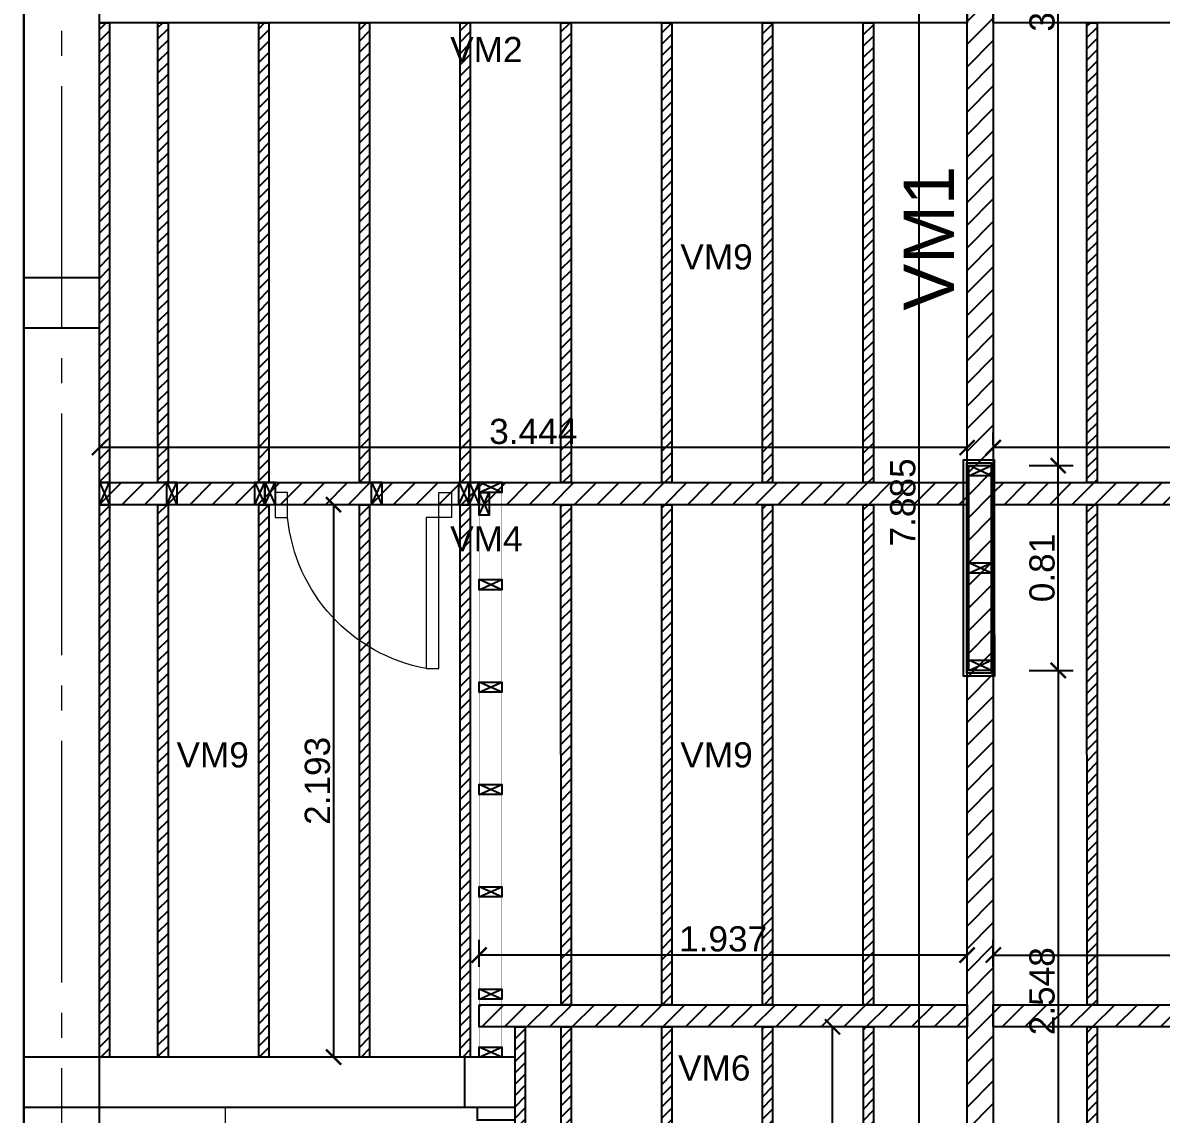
# Model space of a CAD drawing. Header units: millimetres. Extents: x 2924 to 6397, y 1555 to 1704.
# Drawn here: x 3219.172 to 3223.691, y 1621.949 to 1626.283 of the extents above; entities that cross this region are included whole.
import ezdxf

# ---------------------------------------------------------------- set-up
doc = ezdxf.new("R2010")
doc.units = ezdxf.units.MM
doc.header["$PDMODE"] = 35
doc.linetypes.add('ACAD_ISO04W100', pattern=[30, 24, -3, 0, -3])
doc.linetypes.add('CONTINUA', pattern=[200, 100, 100])
doc.layers.get('Defpoints').update_dxf_attribs({"color": 230})
for name, color, linetype in [('EJES', 8, 'Continuous'), ('P0- COLUMNAS HºAº', 7, 'Continuous'), ('P0- OSB', 7, 'Continuous'), ('P0-CARPINTERIAS', 7, 'Continuous'), ('P0-DURLOCK INTERIOR', 7, 'Continuous'), ('P0-MAMPOSTERIA LADRILLO', 7, 'Continuous'), ('P0-MUROS', 7, 'Continuous'), ('P0-PANEL', 7, 'Continuous'), ('P0-SANITARIOS', 7, 'Continuous'), ('P1-MAMPOSTERIA LADRILLO', 7, 'Continuous'), ('PT-MUROS', 7, 'Continuous')]:
    doc.layers.add(name, color=color, linetype=linetype)
doc.styles.add('Arial10', font='arial.ttf', dxfattribs={"height": 0.1})
doc.styles.get("Standard").update_dxf_attribs({"font": 'arial.ttf'})
doc.dimstyles.new('COTA-1-50', dxfattribs={"dimtxt": 0.1, "dimasz": 0.06, "dimexe": 0.06, "dimexo": 0.15, "dimgap": 0.0125, "dimtad": 1, "dimzin": 0, "dimdsep": 46, "dimtxsty": 'Arial10', "dimblk1": 'ARCHTICK', "dimblk2": 'ARCHTICK', "dimsah": 1, "dimcen": 0.09, "dimclrd": 7, "dimclre": 7, "dimclrt": 7, "dimazin": 0, "dimtfac": 1, "dimtofl": 0, "dimtmove": 2, "dimatfit": 3, "dimldrblk": 'ARCHTICK', "dimfxl": 1, "dimtolj": 1, "dimtzin": 0, "dimarcsym": 0})
pattern_1 = [(45, (135.90434, 0), (-0.0449012806, 0.0449012806), [])]

# ---------------------------------------------------------------- blocks, each defined once
blk = doc.blocks.new('A$C6ec9e50c')
at = {"color": 0, "const_width": 0.0003}
blk.add_lwpolyline([(0, 0.8132), (0.09, 0.8132), (0.09, 0), (0, 0), (0, 0.8132)], dxfattribs=at)
at = {"color": 0}
for points in [[(0, 0.7732), (0, 0.8132), (0.09, 0.8132), (0.09, 0.7732), (0, 0.7732), (0.09, 0.8132), (0.09, 0.7732), (0, 0.8132)], [(0, 0.3866), (0, 0.4266), (0.09, 0.4266), (0.09, 0.3866), (0, 0.3866), (0.09, 0.4266), (0.09, 0.3866), (0, 0.4266)], [(0, 0), (0, 0.04), (0.09, 0.04), (0.09, 0), (0, 0), (0.09, 0.04), (0.09, 0), (0, 0.04)]]:
    blk.add_lwpolyline(points, dxfattribs=at)
blk = doc.blocks.new('A$C97909408')
at = {"color": 0, "const_width": 0.0003}
blk.add_lwpolyline([(0.09, 2.2805), (0, 2.2805), (0, -0.002), (0.09, -0.002)], close=True, dxfattribs=at)
at = {"color": 0}
for points in [[(0, 2.2405), (0, 2.2805), (0.09, 2.2805), (0.09, 2.2405), (0, 2.2405), (0.09, 2.2805), (0.09, 2.2405), (0, 2.2805)], [(0, 2.2405), (0.04, 2.2405), (0.04, 2.1505), (0, 2.1505), (0, 2.2405), (0.04, 2.1505), (0, 2.1505), (0.04, 2.2405)], [(0, 1.8539), (0, 1.8939), (0.09, 1.8939), (0.09, 1.8539), (0, 1.8539), (0.09, 1.8939), (0.09, 1.8539), (0, 1.8939)], [(0, 1.4473), (0, 1.4873), (0.09, 1.4873), (0.09, 1.4473), (0, 1.4473), (0.09, 1.4873), (0.09, 1.4473), (0, 1.4873)], [(0, 1.0407), (0, 1.0807), (0.09, 1.0807), (0.09, 1.0407), (0, 1.0407), (0.09, 1.0807), (0.09, 1.0407), (0, 1.0807)], [(0, 0.6341), (0, 0.6741), (0.09, 0.6741), (0.09, 0.6341), (0, 0.6341), (0.09, 0.6741), (0.09, 0.6341), (0, 0.6741)], [(0, 0.2275), (0, 0.2675), (0.09, 0.2675), (0.09, 0.2275), (0, 0.2275), (0.09, 0.2675), (0.09, 0.2275), (0, 0.2675)], [(0, -0.002), (0, 0.038), (0.09, 0.038), (0.09, -0.002), (0, -0.002), (0.09, 0.038), (0.09, -0.002), (0, 0.038)]]:
    blk.add_lwpolyline(points, dxfattribs=at)
blk = doc.blocks.new('A$C32786e46')
at = {"color": 0, "const_width": 0.0003}
blk.add_lwpolyline([(0, 0.09), (1.5075, 0.09), (1.5075, 0), (0, 0)], close=True, dxfattribs=at)
at = {"color": 0}
for points in [[(0, 0.09), (0.04, 0.09), (0.04, 0), (0, 0), (0, 0.09), (0.04, 0), (0, 0), (0.04, 0.09)], [(0.2677, 0.09), (0.3077, 0.09), (0.3077, 0), (0.2677, 0), (0.2677, 0.09), (0.3077, 0), (0.2677, 0), (0.3077, 0.09)], [(0.6175, 0.09), (0.6575, 0.09), (0.6575, 0), (0.6175, 0), (0.6175, 0.09), (0.6575, 0), (0.6175, 0), (0.6575, 0.09)], [(0.6575, 0.09), (0.6975, 0.09), (0.6975, 0), (0.6575, 0), (0.6575, 0.09), (0.6975, 0), (0.6575, 0), (0.6975, 0.09)], [(1.4275, 0.09), (1.4675, 0.09), (1.4675, 0), (1.4275, 0), (1.4275, 0.09), (1.4675, 0), (1.4275, 0), (1.4675, 0.09)], [(1.4675, 0.09), (1.5075, 0.09), (1.5075, 0), (1.4675, 0), (1.4675, 0.09), (1.5075, 0), (1.4675, 0), (1.5075, 0.09)]]:
    blk.add_lwpolyline(points, dxfattribs=at)
at = {"color": 8}
blk.add_lwpolyline([(1.0809, 0.09), (1.1209, 0.09), (1.1209, 0), (1.0809, 0), (1.0809, 0.09), (1.1209, 0), (1.0809, 0), (1.1209, 0.09)], dxfattribs=at)
blk = doc.blocks.new('_ARCHTICK')
at = {"color": 0, "linetype": 'ByBlock', "const_width": 0.15}
blk.add_lwpolyline([(-0.5, -0.5), (0.5, 0.5)], dxfattribs=at)
blk = doc.blocks.new('*D143')
at = {"layer": 'Defpoints', "color": 0, "transparency": 16777216}
for p in [(3226.1688, 1622.5813), (3223.0248, 1622.3839), (3226.1688, 1622.3839)]:
    blk.add_point(p, dxfattribs=at)
at = {"layer": 'PT-MUROS', "color": 7, "lineweight": -2, "transparency": 16777216}
for p, q in [((3223.0248, 1622.5339), (3223.0248, 1622.6413)), ((3226.1688, 1622.5339), (3226.1688, 1622.6413)), ((3223.0248, 1622.5813), (3226.1688, 1622.5813))]:
    blk.add_line(p, q, dxfattribs=at)
at = {"layer": 'PT-MUROS', "color": 7, "lineweight": -2, "transparency": 16777216, "xscale": 0.06, "yscale": 0.06, "zscale": 0.06, "rotation": 180}
blk.add_blockref('_ARCHTICK', (3223.0248, 1622.5813), dxfattribs=at)
at = {"layer": 'PT-MUROS', "color": 7, "lineweight": -2, "transparency": 16777216, "xscale": 0.06, "yscale": 0.06, "zscale": 0.06}
blk.add_blockref('_ARCHTICK', (3226.1688, 1622.5813), dxfattribs=at)
at = {"layer": 'PT-MUROS', "color": 7, "transparency": 16777216, "insert": (3224.5968, 1622.6449), "char_height": 0.1, "attachment_point": 5, "style": 'Arial10'}
blk.add_mtext('\\A1;3.144', dxfattribs=at)
blk = doc.blocks.new('*D150')
at = {"layer": 'Defpoints', "color": 0, "transparency": 16777216}
for p in [(3223.0248, 1624.5963), (3223.0248, 1624.4576), (3226.1688, 1624.4576)]:
    blk.add_point(p, dxfattribs=at)
at = {"layer": 'PT-MUROS', "color": 7, "lineweight": -2, "transparency": 16777216}
for p, q in [((3223.0248, 1624.6076), (3223.0248, 1624.6563)), ((3226.1688, 1624.6076), (3226.1688, 1624.6563)), ((3226.1688, 1624.5963), (3223.0248, 1624.5963))]:
    blk.add_line(p, q, dxfattribs=at)
at = {"layer": 'PT-MUROS', "color": 7, "lineweight": -2, "transparency": 16777216, "xscale": 0.06, "yscale": 0.06, "zscale": 0.06, "rotation": 180}
blk.add_blockref('_ARCHTICK', (3223.0248, 1624.5963), dxfattribs=at)
at = {"layer": 'PT-MUROS', "color": 7, "lineweight": -2, "transparency": 16777216, "xscale": 0.06, "yscale": 0.06, "zscale": 0.06}
blk.add_blockref('_ARCHTICK', (3226.1688, 1624.5963), dxfattribs=at)
at = {"layer": 'PT-MUROS', "color": 7, "transparency": 16777216, "insert": (3224.5968, 1624.6599), "char_height": 0.1, "attachment_point": 5, "style": 'Arial10'}
blk.add_mtext('\\A1;3.144', dxfattribs=at)
blk = doc.blocks.new('*D151')
at = {"layer": 'Defpoints', "color": 0, "transparency": 16777216}
for p in [(3219.4765, 1624.5963), (3219.4765, 1624.4576), (3222.9208, 1624.4576)]:
    blk.add_point(p, dxfattribs=at)
at = {"layer": 'PT-MUROS', "color": 7, "lineweight": -2, "transparency": 16777216}
for p, q in [((3219.4765, 1624.6076), (3219.4765, 1624.6563)), ((3222.9208, 1624.6076), (3222.9208, 1624.6563)), ((3222.9208, 1624.5963), (3219.4765, 1624.5963))]:
    blk.add_line(p, q, dxfattribs=at)
at = {"layer": 'PT-MUROS', "color": 7, "lineweight": -2, "transparency": 16777216, "xscale": 0.06, "yscale": 0.06, "zscale": 0.06, "rotation": 180}
blk.add_blockref('_ARCHTICK', (3219.4765, 1624.5963), dxfattribs=at)
at = {"layer": 'PT-MUROS', "color": 7, "lineweight": -2, "transparency": 16777216, "xscale": 0.06, "yscale": 0.06, "zscale": 0.06}
blk.add_blockref('_ARCHTICK', (3222.9208, 1624.5963), dxfattribs=at)
at = {"layer": 'PT-MUROS', "color": 7, "transparency": 16777216, "insert": (3221.1987, 1624.6599), "char_height": 0.1, "attachment_point": 5, "style": 'Arial10'}
blk.add_mtext('\\A1;3.444', dxfattribs=at)
blk = doc.blocks.new('*D152')
at = {"layer": 'Defpoints', "color": 0, "transparency": 16777216}
for p in [(3220.9838, 1622.5813), (3220.9838, 1622.3839), (3222.9208, 1622.3839)]:
    blk.add_point(p, dxfattribs=at)
at = {"layer": 'PT-MUROS', "color": 7, "lineweight": -2, "transparency": 16777216}
for p, q in [((3220.9838, 1622.5339), (3220.9838, 1622.6413)), ((3222.9208, 1622.5339), (3222.9208, 1622.6413)), ((3222.9208, 1622.5813), (3220.9838, 1622.5813))]:
    blk.add_line(p, q, dxfattribs=at)
at = {"layer": 'PT-MUROS', "color": 7, "lineweight": -2, "transparency": 16777216, "xscale": 0.06, "yscale": 0.06, "zscale": 0.06, "rotation": 180}
blk.add_blockref('_ARCHTICK', (3220.9838, 1622.5813), dxfattribs=at)
at = {"layer": 'PT-MUROS', "color": 7, "lineweight": -2, "transparency": 16777216, "xscale": 0.06, "yscale": 0.06, "zscale": 0.06}
blk.add_blockref('_ARCHTICK', (3222.9208, 1622.5813), dxfattribs=at)
at = {"layer": 'PT-MUROS', "color": 7, "transparency": 16777216, "insert": (3221.9523, 1622.6449), "char_height": 0.1, "attachment_point": 5, "style": 'Arial10'}
blk.add_mtext('\\A1;1.937', dxfattribs=at)
blk = doc.blocks.new('*D154')
at = {"layer": 'Defpoints', "color": 0, "transparency": 16777216}
for p in [(3222.3867, 1622.2959), (3222.549, 1622.2959), (3222.549, 1621.1516)]:
    blk.add_point(p, dxfattribs=at)
at = {"layer": 'PT-MUROS', "color": 7, "lineweight": -2, "transparency": 16777216}
for p, q in [((3222.399, 1622.2959), (3222.3267, 1622.2959)), ((3222.3867, 1621.1516), (3222.3867, 1622.2959)), ((3222.399, 1621.1516), (3222.3267, 1621.1516))]:
    blk.add_line(p, q, dxfattribs=at)
at = {"layer": 'PT-MUROS', "color": 7, "lineweight": -2, "transparency": 16777216, "xscale": 0.06, "yscale": 0.06, "zscale": 0.06}
for p, rotation in [((3222.3867, 1622.2959), 90), ((3222.3867, 1621.1516), 270)]:
    blk.add_blockref('_ARCHTICK', p, dxfattribs=dict(at, rotation=rotation))
at = {"layer": 'PT-MUROS', "color": 7, "transparency": 16777216, "insert": (3222.324, 1621.7238), "char_height": 0.1, "attachment_point": 5, "rotation": 90, "style": 'Arial10'}
blk.add_mtext('\\A1;1.144', dxfattribs=at)
blk = doc.blocks.new('*D155')
at = {"layer": 'Defpoints', "color": 0, "transparency": 16777216}
for p in [(3220.5088, 1624.3696), (3220.4058, 1622.1761), (3220.5089, 1622.1761)]:
    blk.add_point(p, dxfattribs=at)
at = {"layer": 'PT-MUROS', "color": 7, "lineweight": -2, "transparency": 16777216}
for p, q in [((3220.3588, 1624.3696), (3220.3458, 1624.3696)), ((3220.4058, 1624.3696), (3220.4058, 1622.1761)), ((3220.3589, 1622.1761), (3220.3458, 1622.1761))]:
    blk.add_line(p, q, dxfattribs=at)
at = {"layer": 'PT-MUROS', "color": 7, "lineweight": -2, "transparency": 16777216, "xscale": 0.06, "yscale": 0.06, "zscale": 0.06}
for p, rotation in [((3220.4058, 1624.3696), 90), ((3220.4058, 1622.1761), 270)]:
    blk.add_blockref('_ARCHTICK', p, dxfattribs=dict(at, rotation=rotation))
at = {"layer": 'PT-MUROS', "color": 7, "transparency": 16777216, "insert": (3220.3422, 1623.2729), "char_height": 0.1, "attachment_point": 5, "rotation": 90, "style": 'Arial10'}
blk.add_mtext('\\A1;2.193', dxfattribs=at)
blk = doc.blocks.new('*D156')
at = {"layer": 'Defpoints', "color": 0, "transparency": 16777216}
for p in [(3222.9288, 1628.3211), (3222.7296, 1620.4361), (3222.9288, 1620.4361)]:
    blk.add_point(p, dxfattribs=at)
at = {"layer": 'PT-MUROS', "color": 7, "lineweight": -2, "transparency": 16777216}
for p, q in [((3222.7788, 1628.3211), (3222.6696, 1628.3211)), ((3222.7296, 1628.3211), (3222.7296, 1620.4361)), ((3222.7788, 1620.4361), (3222.6696, 1620.4361))]:
    blk.add_line(p, q, dxfattribs=at)
at = {"layer": 'PT-MUROS', "color": 7, "lineweight": -2, "transparency": 16777216, "xscale": 0.06, "yscale": 0.06, "zscale": 0.06}
for p, rotation in [((3222.7296, 1628.3211), 90), ((3222.7296, 1620.4361), 270)]:
    blk.add_blockref('_ARCHTICK', p, dxfattribs=dict(at, rotation=rotation))
at = {"layer": 'PT-MUROS', "color": 7, "transparency": 16777216, "insert": (3222.666, 1624.3786), "char_height": 0.1, "attachment_point": 5, "rotation": 90, "style": 'Arial10'}
blk.add_mtext('\\A1;7.885', dxfattribs=at)
blk = doc.blocks.new('*D157')
at = {"layer": 'Defpoints', "color": 0, "transparency": 16777216}
for p in [(3223.0168, 1628.3211), (3223.2824, 1628.3211), (3223.0168, 1624.5248)]:
    blk.add_point(p, dxfattribs=at)
at = {"layer": 'PT-MUROS', "color": 7, "lineweight": -2, "transparency": 16777216}
for p, q in [((3223.1668, 1628.3211), (3223.3424, 1628.3211)), ((3223.2824, 1624.5248), (3223.2824, 1628.3211)), ((3223.1668, 1624.5248), (3223.3424, 1624.5248))]:
    blk.add_line(p, q, dxfattribs=at)
at = {"layer": 'PT-MUROS', "color": 7, "lineweight": -2, "transparency": 16777216, "xscale": 0.06, "yscale": 0.06, "zscale": 0.06}
for p, rotation in [((3223.2824, 1628.3211), 90), ((3223.2824, 1624.5248), 270)]:
    blk.add_blockref('_ARCHTICK', p, dxfattribs=dict(at, rotation=rotation))
at = {"layer": 'PT-MUROS', "color": 7, "transparency": 16777216, "insert": (3223.2188, 1626.423), "char_height": 0.1, "attachment_point": 5, "rotation": 90, "style": 'Arial10'}
blk.add_mtext('\\A1;3.796', dxfattribs=at)
blk = doc.blocks.new('*D158')
at = {"layer": 'Defpoints', "color": 0, "transparency": 16777216}
for p in [(3223.0168, 1623.7116), (3223.0168, 1621.1636), (3223.2824, 1621.1636)]:
    blk.add_point(p, dxfattribs=at)
at = {"layer": 'PT-MUROS', "color": 7, "lineweight": -2, "transparency": 16777216}
for p, q in [((3223.1668, 1623.7116), (3223.3424, 1623.7116)), ((3223.2824, 1623.7116), (3223.2824, 1621.1636)), ((3223.1668, 1621.1636), (3223.3424, 1621.1636))]:
    blk.add_line(p, q, dxfattribs=at)
at = {"layer": 'PT-MUROS', "color": 7, "lineweight": -2, "transparency": 16777216, "xscale": 0.06, "yscale": 0.06, "zscale": 0.06}
for p, rotation in [((3223.2824, 1623.7116), 90), ((3223.2824, 1621.1636), 270)]:
    blk.add_blockref('_ARCHTICK', p, dxfattribs=dict(at, rotation=rotation))
at = {"layer": 'PT-MUROS', "color": 7, "transparency": 16777216, "insert": (3223.2188, 1622.4376), "char_height": 0.1, "attachment_point": 5, "rotation": 90, "style": 'Arial10'}
blk.add_mtext('\\A1;2.548', dxfattribs=at)
blk = doc.blocks.new('*D159')
at = {"layer": 'Defpoints', "color": 0, "transparency": 16777216}
for p in [(3223.0168, 1624.5248), (3223.2824, 1624.5248), (3223.0168, 1623.7116)]:
    blk.add_point(p, dxfattribs=at)
at = {"layer": 'PT-MUROS', "color": 7, "lineweight": -2, "transparency": 16777216}
for p, q in [((3223.1668, 1624.5248), (3223.3424, 1624.5248)), ((3223.2824, 1623.7116), (3223.2824, 1624.5248)), ((3223.1668, 1623.7116), (3223.3424, 1623.7116))]:
    blk.add_line(p, q, dxfattribs=at)
at = {"layer": 'PT-MUROS', "color": 7, "lineweight": -2, "transparency": 16777216, "xscale": 0.06, "yscale": 0.06, "zscale": 0.06}
for p, rotation in [((3223.2824, 1624.5248), 90), ((3223.2824, 1623.7116), 270)]:
    blk.add_blockref('_ARCHTICK', p, dxfattribs=dict(at, rotation=rotation))
at = {"layer": 'PT-MUROS', "color": 7, "transparency": 16777216, "insert": (3223.2188, 1624.1182), "char_height": 0.1, "attachment_point": 5, "rotation": 90, "style": 'Arial10'}
blk.add_mtext('\\A1;0.81', dxfattribs=at)

msp = doc.modelspace()

# ---------------------------------------------------------------- hatches: boundary and pattern name
at = {"layer": 'PT-MUROS'}
h = msp.add_hatch(dxfattribs=at)
h.set_pattern_fill('ANSI31', color=4, scale=0.01)
h.set_pattern_definition([(45, (135.904342, 0), (-0.0224506403, 0.0224506403), [])])
h.paths.add_polyline_path([(3225.7968, 1628.3211), (3225.8368, 1628.3211), (3225.8368, 1626.3714), (3225.7968, 1626.3714)])
h.paths.add_polyline_path([(3225.3968, 1628.3211), (3225.4368, 1628.3211), (3225.4368, 1626.3714), (3225.3968, 1626.3714)])
h.paths.add_polyline_path([(3224.9968, 1628.3211), (3225.0368, 1628.3211), (3225.0368, 1626.3714), (3224.9968, 1626.3714)])
h.paths.add_polyline_path([(3224.5968, 1628.3211), (3224.6368, 1628.3211), (3224.6368, 1626.3714), (3224.5968, 1626.3714)])
h.paths.add_polyline_path([(3224.1968, 1628.3211), (3224.2368, 1628.3211), (3224.2368, 1626.3714), (3224.1968, 1626.3714)])
h.paths.add_polyline_path([(3223.7968, 1628.3211), (3223.8368, 1628.3211), (3223.8368, 1626.3714), (3223.7968, 1626.3714)])
h.paths.add_polyline_path([(3223.3968, 1628.3211), (3223.4368, 1628.3211), (3223.4368, 1626.3714), (3223.3968, 1626.3714)])
h.paths.add_polyline_path([(3221.3088, 1628.3211), (3221.3488, 1628.3211), (3221.3488, 1626.3714), (3221.3088, 1626.3714)])
h.paths.add_polyline_path([(3221.7088, 1628.3211), (3221.7488, 1628.3211), (3221.7488, 1626.3714), (3221.7088, 1626.3714)])
h.paths.add_polyline_path([(3222.1088, 1628.3211), (3222.1488, 1628.3211), (3222.1488, 1626.3714), (3222.1088, 1626.3714)])
h.paths.add_polyline_path([(3222.5088, 1628.3211), (3222.5488, 1628.3211), (3222.5488, 1626.3714), (3222.5088, 1626.3714)])
h.paths.add_polyline_path([(3219.7088, 1628.3211), (3219.7488, 1628.3211), (3219.7488, 1626.3714), (3219.7088, 1626.3714)])
h.paths.add_polyline_path([(3220.1088, 1628.3211), (3220.1488, 1628.3211), (3220.1488, 1626.3714), (3220.1088, 1626.3714)])
h.paths.add_polyline_path([(3220.5088, 1628.3211), (3220.5488, 1628.3211), (3220.5488, 1626.3714), (3220.5088, 1626.3714)])
h.paths.add_polyline_path([(3220.9088, 1628.3211), (3220.9488, 1628.3211), (3220.9488, 1626.3714), (3220.9088, 1626.3714)])
h.paths.add_polyline_path([(3219.4765, 1628.3211), (3219.5165, 1628.3211), (3219.5165, 1626.3714), (3219.4765, 1626.3714)])
h.paths.add_polyline_path([(3220.1088, 1626.2834), (3220.1488, 1626.2834), (3220.1488, 1624.4576), (3220.1088, 1624.4576)])
h.paths.add_polyline_path([(3220.5088, 1626.2834), (3220.5488, 1626.2834), (3220.5488, 1624.4576), (3220.5088, 1624.4576)])
h.paths.add_polyline_path([(3220.9088, 1626.2834), (3220.9488, 1626.2834), (3220.9488, 1624.4576), (3220.9088, 1624.4576)])
h.paths.add_polyline_path([(3221.3088, 1626.2834), (3221.3488, 1626.2834), (3221.3488, 1624.4576), (3221.3088, 1624.4576)])
h.paths.add_polyline_path([(3221.7088, 1626.2834), (3221.7488, 1626.2834), (3221.7488, 1624.4576), (3221.7088, 1624.4576)])
h.paths.add_polyline_path([(3222.1088, 1626.2834), (3222.1488, 1626.2834), (3222.1488, 1624.4576), (3222.1088, 1624.4576)])
h.paths.add_polyline_path([(3222.5088, 1626.2834), (3222.5488, 1626.2834), (3222.5488, 1624.4576), (3222.5088, 1624.4576)])
h.paths.add_polyline_path([(3219.4765, 1626.2834), (3219.5165, 1626.2834), (3219.5165, 1624.4576), (3219.4765, 1624.4576)])
h.paths.add_polyline_path([(3219.7088, 1626.2834), (3219.7488, 1626.2834), (3219.7488, 1624.4576), (3219.7088, 1624.4576)])
h.paths.add_polyline_path([(3221.3088, 1624.3696), (3221.3488, 1624.3696), (3221.3489, 1622.3839), (3221.3089, 1622.3839)])
h.paths.add_polyline_path([(3221.7088, 1624.3696), (3221.7488, 1624.3696), (3221.7489, 1622.3839), (3221.7089, 1622.3839)])
h.paths.add_polyline_path([(3222.1088, 1624.3696), (3222.1488, 1624.3696), (3222.1489, 1622.3839), (3222.1089, 1622.3839)])
h.paths.add_polyline_path([(3222.5088, 1624.3696), (3222.5488, 1624.3696), (3222.5489, 1622.3839), (3222.5089, 1622.3839)])
h.paths.add_polyline_path([(3220.5088, 1624.3696), (3220.5488, 1624.3696), (3220.5489, 1622.1761), (3220.5089, 1622.1761)])
h.paths.add_polyline_path([(3220.9088, 1624.3696), (3220.9488, 1624.3696), (3220.9489, 1622.1761), (3220.9089, 1622.1761)])
h.paths.add_polyline_path([(3219.4765, 1624.3696), (3219.5165, 1624.3696), (3219.5165, 1622.1761), (3219.4765, 1622.1761)])
h.paths.add_polyline_path([(3219.7088, 1624.3696), (3219.7488, 1624.3696), (3219.7489, 1622.1761), (3219.7089, 1622.1761)])
h.paths.add_polyline_path([(3220.1088, 1624.3696), (3220.1488, 1624.3696), (3220.1489, 1622.1761), (3220.1089, 1622.1761)])
h.paths.add_polyline_path([(3222.509, 1622.2959), (3222.549, 1622.2959), (3222.549, 1621.1516), (3222.509, 1621.1516)])
h.paths.add_polyline_path([(3221.309, 1622.2959), (3221.349, 1622.2959), (3221.349, 1621.1516), (3221.309, 1621.1516)])
h.paths.add_polyline_path([(3221.709, 1622.2959), (3221.749, 1622.2959), (3221.749, 1621.1516), (3221.709, 1621.1516)])
h.paths.add_polyline_path([(3222.109, 1622.2959), (3222.149, 1622.2959), (3222.149, 1621.1516), (3222.109, 1621.1516)])
h.paths.add_polyline_path([(3221.1263, 1622.2959), (3221.1663, 1622.2959), (3221.1663, 1621.1516), (3221.1263, 1621.1516)])
h.paths.add_polyline_path([(3224.597, 1622.2959), (3224.637, 1622.2959), (3224.637, 1620.3461), (3224.597, 1620.3461)])
h.paths.add_polyline_path([(3224.197, 1622.2959), (3224.237, 1622.2959), (3224.237, 1620.3461), (3224.197, 1620.3461)])
h.paths.add_polyline_path([(3223.797, 1622.2959), (3223.837, 1622.2959), (3223.837, 1620.3461), (3223.797, 1620.3461)])
h.paths.add_polyline_path([(3223.397, 1622.2959), (3223.437, 1622.2959), (3223.437, 1620.3461), (3223.397, 1620.3461)])
h.paths.add_polyline_path([(3225.397, 1622.2959), (3225.437, 1622.2959), (3225.437, 1620.3461), (3225.397, 1620.3461)])
h.paths.add_polyline_path([(3224.997, 1622.2959), (3225.037, 1622.2959), (3225.037, 1620.3461), (3224.997, 1620.3461)])
h.paths.add_polyline_path([(3225.797, 1622.2959), (3225.837, 1622.2959), (3225.837, 1620.3461), (3225.797, 1620.3461)])
h.paths.add_polyline_path([(3225.7968, 1624.3696), (3225.8368, 1624.3696), (3225.8369, 1622.3839), (3225.7969, 1622.3839)])
h.paths.add_polyline_path([(3223.3968, 1624.3696), (3223.4368, 1624.3696), (3223.4369, 1622.3838), (3223.3969, 1622.3838)])
h.paths.add_polyline_path([(3223.7968, 1624.3696), (3223.8368, 1624.3696), (3223.8369, 1622.3838), (3223.7969, 1622.3838)])
h.paths.add_polyline_path([(3224.1968, 1624.3696), (3224.2368, 1624.3696), (3224.2369, 1622.3838), (3224.1969, 1622.3838)])
h.paths.add_polyline_path([(3224.5968, 1624.3696), (3224.6368, 1624.3696), (3224.6369, 1622.3839), (3224.5969, 1622.3839)])
h.paths.add_polyline_path([(3224.9968, 1624.3696), (3225.0368, 1624.3696), (3225.0369, 1622.3839), (3224.9969, 1622.3839)])
h.paths.add_polyline_path([(3225.3968, 1624.3696), (3225.4368, 1624.3696), (3225.4369, 1622.3839), (3225.3969, 1622.3839)])
h.paths.add_polyline_path([(3225.7968, 1626.2834), (3225.8368, 1626.2834), (3225.8368, 1624.4576), (3225.7968, 1624.4576)])
h.paths.add_polyline_path([(3223.3968, 1626.2834), (3223.4368, 1626.2834), (3223.4368, 1624.4576), (3223.3968, 1624.4576)])
h.paths.add_polyline_path([(3223.7968, 1626.2834), (3223.8368, 1626.2834), (3223.8368, 1624.4576), (3223.7968, 1624.4576)])
h.paths.add_polyline_path([(3224.1968, 1626.2834), (3224.2368, 1626.2834), (3224.2368, 1624.4576), (3224.1968, 1624.4576)])
h.paths.add_polyline_path([(3224.5968, 1626.2834), (3224.6368, 1626.2834), (3224.6368, 1624.4576), (3224.5968, 1624.4576)])
h.paths.add_polyline_path([(3224.9968, 1626.2834), (3225.0368, 1626.2834), (3225.0368, 1624.4576), (3224.9968, 1624.4576)])
h.paths.add_polyline_path([(3225.3968, 1626.2834), (3225.4368, 1626.2834), (3225.4368, 1624.4576), (3225.3968, 1624.4576)])
h = msp.add_hatch(dxfattribs=at)
h.set_pattern_fill('ANSI31', color=2, scale=0.02)
h.set_pattern_definition(pattern_1)
h.paths.add_polyline_path([(3222.9208, 1628.3211), (3223.0248, 1628.3211), (3223.0248, 1620.4361), (3222.9208, 1620.4361)])
h = msp.add_hatch(dxfattribs=at)
h.set_pattern_fill('ANSI31', color=3, scale=0.02)
h.set_pattern_definition(pattern_1)
h.paths.add_polyline_path([(3219.4765, 1624.4576), (3222.9208, 1624.4576), (3222.9208, 1624.3696), (3219.4765, 1624.3696)])
h = msp.add_hatch(dxfattribs=at)
h.set_pattern_fill('ANSI31', color=3, scale=0.02)
h.set_pattern_definition(pattern_1)
h.paths.add_polyline_path([(3223.0248, 1624.4576), (3226.1688, 1624.4576), (3226.1688, 1624.3696), (3223.0248, 1624.3696)])
h = msp.add_hatch(dxfattribs=at)
h.set_pattern_fill('ANSI31', color=3, scale=0.02)
h.set_pattern_definition(pattern_1)
h.paths.add_polyline_path([(3220.9838, 1622.3839), (3222.9208, 1622.3839), (3222.9208, 1622.2959), (3220.9838, 1622.2959)])
h = msp.add_hatch(dxfattribs=at)
h.set_pattern_fill('ANSI31', color=3, scale=0.02)
h.set_pattern_definition(pattern_1)
h.paths.add_polyline_path([(3223.0248, 1622.3839), (3226.1688, 1622.3839), (3226.1688, 1622.2959), (3223.0248, 1622.2959)])

# ---------------------------------------------------------------- linework, layer by layer
at = {"layer": 'EJES', "color": 8, "linetype": 'ACAD_ISO04W100', "lineweight": 0, "ltscale": 0.04}
msp.add_lwpolyline([(3219.3265, 1644.2319), (3219.3265, 1611.8279)], dxfattribs=at)
at = {"layer": 'P0- COLUMNAS HºAº', "color": 8, "lineweight": 0, "const_width": 0.008}
for points in [[(3219.1765, 1625.2714), (3219.4765, 1625.2714), (3219.4765, 1625.0714), (3219.1765, 1625.0714)], [(3219.1763, 1622.1761), (3219.4763, 1622.1761), (3219.4763, 1621.9761), (3219.1763, 1621.9761)], [(3220.9263, 1622.1761), (3221.1263, 1622.1761), (3221.1263, 1621.9761), (3220.9263, 1621.9761)]]:
    msp.add_lwpolyline(points, close=True, dxfattribs=at)
at = {"layer": 'P0- OSB'}
msp.add_lwpolyline([(3223.0178, 1624.5248), (3223.0178, 1624.5343), (3222.9183, 1624.5343), (3222.9183, 1623.7021), (3223.0178, 1623.7021), (3223.0178, 1623.7116), (3222.9278, 1623.7116), (3222.9278, 1624.5248)], close=True, dxfattribs=at)
at = {"layer": 'P0-CARPINTERIAS', "color": 8, "linetype": 'CONTINUA', "lineweight": 0}
msp.add_lwpolyline([(3220.7739, 1623.7186), (3220.8238, 1623.7186), (3220.8238, 1624.4186), (3220.8738, 1624.4186), (3220.8738, 1624.3186), (3220.7738, 1624.3186), (3220.7739, 1623.7186, -0.333739), (3220.2238, 1624.3186), (3220.2238, 1624.4186), (3220.1738, 1624.4186), (3220.1738, 1624.3186), (3220.2238, 1624.3186)], format="xyb", dxfattribs=at)
at = {"layer": 'P0-DURLOCK INTERIOR'}
for points in [[(3223.0303, 1624.5468), (3222.9058, 1624.5468), (3222.9058, 1623.6896), (3223.0303, 1623.6896)], [(3223.0178, 1624.5343), (3222.9183, 1624.5343), (3222.9183, 1623.7021), (3223.0178, 1623.7021)]]:
    msp.add_lwpolyline(points, close=True, dxfattribs=at)
at = {"layer": 'P0-MAMPOSTERIA LADRILLO', "color": 8, "lineweight": 0, "const_width": 0.008}
msp.add_lwpolyline([(3219.1765, 1618.5216), (3219.1765, 1628.3606), (3219.4765, 1628.3606), (3219.4765, 1618.5216)], close=True, dxfattribs=at)
for points in [[(3219.4763, 1621.9761), (3220.9263, 1621.9761), (3220.9263, 1622.1761), (3219.4763, 1622.1761), (3219.4763, 1621.9761)], [(3221.1265, 1621.9761), (3221.1265, 1621.9261), (3220.9765, 1621.9261), (3220.9765, 1621.9761), (3221.1265, 1621.9761)]]:
    msp.add_lwpolyline(points, dxfattribs=at)
at = {"layer": 'P0-MUROS', "color": 8, "const_width": 0.005}
msp.add_lwpolyline([(3222.9068, 1623.6896), (3222.9058, 1624.5468), (3223.0303, 1624.5468), (3223.0313, 1623.6896)], close=True, dxfattribs=at)
at = {"layer": 'P0-PANEL', "color": 8, "lineweight": 0, "const_width": 0.001}
msp.add_lwpolyline([(3222.9278, 1624.5248), (3223.0178, 1624.5248), (3223.0178, 1623.7116), (3222.9278, 1623.7116), (3222.9278, 1624.5248)], dxfattribs=at)
at = {"layer": 'P0-PANEL', "color": 6, "const_width": 0.001}
msp.add_lwpolyline([(3222.9278, 1624.5248), (3223.0178, 1624.5248), (3223.0178, 1623.7116), (3222.9278, 1623.7116), (3222.9278, 1624.5248)], dxfattribs=at)
at = {"layer": 'P0-PANEL', "color": 8, "lineweight": 0, "const_width": 0.001}
msp.add_lwpolyline([(3219.4763, 1624.4586), (3221.0738, 1624.4586), (3221.0738, 1622.1761), (3220.9838, 1622.1761), (3220.9838, 1624.3686), (3219.4763, 1624.3686)], close=True, dxfattribs=at)
at = {"layer": 'P0-SANITARIOS', "color": 8, "lineweight": 0}
msp.add_lwpolyline([(3219.9765, 1621.9776), (3219.4774, 1621.9776), (3219.4774, 1620.9776), (3219.9765, 1620.9776)], close=True, dxfattribs=at)
at = {"layer": 'P1-MAMPOSTERIA LADRILLO', "color": 8, "lineweight": 0, "const_width": 0.006}
msp.add_lwpolyline([(3219.4765, 1624.2712), (3219.4765, 1624.6053)], dxfattribs=at)
at = {"layer": 'PT-MUROS', "color": 2}
msp.add_lwpolyline([(3222.9208, 1628.3211), (3223.0248, 1628.3211), (3223.0248, 1620.4361), (3222.9208, 1620.4361)], close=True, dxfattribs=at)
at = {"layer": 'PT-MUROS', "color": 3}
for points in [[(3219.4765, 1626.3714), (3222.9208, 1626.3714), (3222.9208, 1626.2834), (3219.4765, 1626.2834)], [(3223.0248, 1626.3714), (3226.1688, 1626.3714), (3226.1688, 1626.2834), (3223.0248, 1626.2834)], [(3219.4765, 1624.4576), (3222.9208, 1624.4576), (3222.9208, 1624.3696), (3219.4765, 1624.3696)], [(3223.0248, 1624.4576), (3226.1688, 1624.4576), (3226.1688, 1624.3696), (3223.0248, 1624.3696)], [(3220.9838, 1622.3839), (3222.9208, 1622.3839), (3222.9208, 1622.2959), (3220.9838, 1622.2959)], [(3223.0248, 1622.3839), (3226.1688, 1622.3839), (3226.1688, 1622.2959), (3223.0248, 1622.2959)]]:
    msp.add_lwpolyline(points, close=True, dxfattribs=at)
at = {"layer": 'PT-MUROS', "color": 4}
for points in [[(3219.4765, 1626.2834), (3219.5165, 1626.2834), (3219.5165, 1624.4576), (3219.4765, 1624.4576)], [(3219.7088, 1626.2834), (3219.7488, 1626.2834), (3219.7488, 1624.4576), (3219.7088, 1624.4576)], [(3220.1088, 1626.2834), (3220.1488, 1626.2834), (3220.1488, 1624.4576), (3220.1088, 1624.4576)], [(3220.5088, 1626.2834), (3220.5488, 1626.2834), (3220.5488, 1624.4576), (3220.5088, 1624.4576)], [(3220.9088, 1626.2834), (3220.9488, 1626.2834), (3220.9488, 1624.4576), (3220.9088, 1624.4576)], [(3221.3088, 1626.2834), (3221.3488, 1626.2834), (3221.3488, 1624.4576), (3221.3088, 1624.4576)], [(3221.7088, 1626.2834), (3221.7488, 1626.2834), (3221.7488, 1624.4576), (3221.7088, 1624.4576)], [(3222.1088, 1626.2834), (3222.1488, 1626.2834), (3222.1488, 1624.4576), (3222.1088, 1624.4576)], [(3222.5088, 1626.2834), (3222.5488, 1626.2834), (3222.5488, 1624.4576), (3222.5088, 1624.4576)], [(3223.3968, 1626.2834), (3223.4368, 1626.2834), (3223.4368, 1624.4576), (3223.3968, 1624.4576)], [(3219.4765, 1624.3696), (3219.5165, 1624.3696), (3219.5165, 1622.1761), (3219.4765, 1622.1761)], [(3219.7088, 1624.3696), (3219.7488, 1624.3696), (3219.7489, 1622.1761), (3219.7089, 1622.1761)], [(3220.1088, 1624.3696), (3220.1488, 1624.3696), (3220.1489, 1622.1761), (3220.1089, 1622.1761)], [(3220.5088, 1624.3696), (3220.5488, 1624.3696), (3220.5489, 1622.1761), (3220.5089, 1622.1761)], [(3220.9088, 1624.3696), (3220.9488, 1624.3696), (3220.9489, 1622.1761), (3220.9089, 1622.1761)], [(3221.3088, 1624.3696), (3221.3488, 1624.3696), (3221.3489, 1622.3839), (3221.3089, 1622.3839)], [(3221.7088, 1624.3696), (3221.7488, 1624.3696), (3221.7489, 1622.3839), (3221.7089, 1622.3839)], [(3222.1088, 1624.3696), (3222.1488, 1624.3696), (3222.1489, 1622.3839), (3222.1089, 1622.3839)], [(3222.5088, 1624.3696), (3222.5488, 1624.3696), (3222.5489, 1622.3839), (3222.5089, 1622.3839)], [(3223.3968, 1624.3696), (3223.4368, 1624.3696), (3223.4369, 1622.3838), (3223.3969, 1622.3838)], [(3221.1263, 1622.2959), (3221.1663, 1622.2959), (3221.1663, 1621.1516), (3221.1263, 1621.1516)], [(3221.309, 1622.2959), (3221.349, 1622.2959), (3221.349, 1621.1516), (3221.309, 1621.1516)], [(3221.709, 1622.2959), (3221.749, 1622.2959), (3221.749, 1621.1516), (3221.709, 1621.1516)], [(3222.109, 1622.2959), (3222.149, 1622.2959), (3222.149, 1621.1516), (3222.109, 1621.1516)], [(3222.509, 1622.2959), (3222.549, 1622.2959), (3222.549, 1621.1516), (3222.509, 1621.1516)], [(3223.397, 1622.2959), (3223.437, 1622.2959), (3223.437, 1620.3461), (3223.397, 1620.3461)]]:
    msp.add_lwpolyline(points, close=True, dxfattribs=at)

# ---------------------------------------------------------------- block references
at = {"layer": 'P0-PANEL', "color": 8, "lineweight": 0}
for name, p in [('A$C6ec9e50c', (3222.9278, 1623.7116)), ('A$C32786e46', (3219.4763, 1624.3686)), ('A$C97909408', (3220.9838, 1622.1781))]:
    msp.add_blockref(name, p, dxfattribs=at)
at = {"layer": 'P0-PANEL', "color": 6}
msp.add_blockref('A$C6ec9e50c', (3222.9278, 1623.7116), dxfattribs=at)

# ---------------------------------------------------------------- texts
at = {"layer": 'PT-MUROS', "color": 3, "char_height": 0.1, "attachment_point": 1}
for s, width, insert in [('VM2', 0.331692, (3220.869, 1626.2269)), ('VM4', 0.668175, (3220.869, 1624.2839)), ('VM6', 0.668175, (3221.7737, 1622.1829))]:
    msp.add_mtext_dynamic_manual_height_columns(s, width=width, gutter_width=12.5, heights=[0], dxfattribs=dict(at, insert=insert))
at = {"layer": 'PT-MUROS', "color": 2, "insert": (3222.669, 1625.1403), "char_height": 0.2, "attachment_point": 1, "rotation": 90}
msp.add_mtext_dynamic_manual_height_columns('VM1', width=0.61043, gutter_width=12.5, heights=[0], dxfattribs=at)
at = {"layer": 'PT-MUROS', "color": 4, "char_height": 0.1, "attachment_point": 1}
for insert in [(3221.7827, 1625.4038), (3219.7826, 1623.4264), (3221.7827, 1623.4264)]:
    msp.add_mtext_dynamic_manual_height_columns('VM9', width=0.308735, gutter_width=12.5, heights=[0], dxfattribs=dict(at, insert=insert))

# ---------------------------------------------------------------- dimensions: what is measured, and where the dimension line sits
at = {"layer": 'PT-MUROS'}
for base, p1, p2, override, picture, middle in [((3222.7296, 1620.4361), (3222.9288, 1628.3211), (3222.9288, 1620.4361), {"dimdec": 3, "dimfxl": 0.2, "dimarcsym": 1}, '*D156', (3222.666, 1624.3786)), ((3223.2824, 1628.3211), (3223.0168, 1624.5248), (3223.0168, 1628.3211), {"dimdec": 3, "dimfxl": 0.2, "dimarcsym": 1}, '*D157', (3223.2188, 1626.423)), ((3223.2824, 1624.5248), (3223.0168, 1623.7116), (3223.0168, 1624.5248), {"dimfxl": 0.2, "dimarcsym": 1}, '*D159', (3223.2188, 1624.1182)), ((3220.405808, 1622.176128), (3220.508831, 1624.369627), (3220.508863, 1622.176128), {"dimdec": 3, "dimfxl": 0.2, "dimarcsym": 1}, '*D155', (3220.342216, 1623.272877)), ((3223.2824, 1621.1636), (3223.0168, 1623.7116), (3223.0168, 1621.1636), {"dimdec": 3, "dimfxl": 0.2, "dimarcsym": 1}, '*D158', (3223.2188, 1622.4376)), ((3222.3867, 1622.2959), (3222.549, 1621.1516), (3222.549, 1622.2959), {"dimdec": 3, "dimfxl": 0.2, "dimarcsym": 1}, '*D154', (3222.324, 1621.7238))]:
    dim = msp.add_linear_dim(base=base, p1=p1, p2=p2, angle=90, dimstyle='COTA-1-50', override=override, dxfattribs=at)
    dim.commit()
    dim.dimension.update_dxf_attribs({"geometry": picture, "text_midpoint": middle})
for base, p1, p2, picture, middle in [((3219.4765, 1624.5963), (3222.9208, 1624.4576), (3219.4765, 1624.4576), '*D151', (3221.1987, 1624.6599)), ((3223.0248, 1624.5963), (3226.1688, 1624.4576), (3223.0248, 1624.4576), '*D150', (3224.5968, 1624.6599)), ((3220.9838, 1622.5813), (3222.9208, 1622.3839), (3220.9838, 1622.3839), '*D152', (3221.9523, 1622.6449)), ((3226.1688, 1622.5813), (3223.0248, 1622.3839), (3226.1688, 1622.3839), '*D143', (3224.5968, 1622.6449))]:
    dim = msp.add_linear_dim(base=base, p1=p1, p2=p2, dimstyle='COTA-1-50', override={"dimdec": 3, "dimfxl": 0.2, "dimarcsym": 1}, dxfattribs=at)
    dim.commit()
    dim.dimension.update_dxf_attribs({"geometry": picture, "text_midpoint": middle})

doc.saveas('drawing.dxf')
